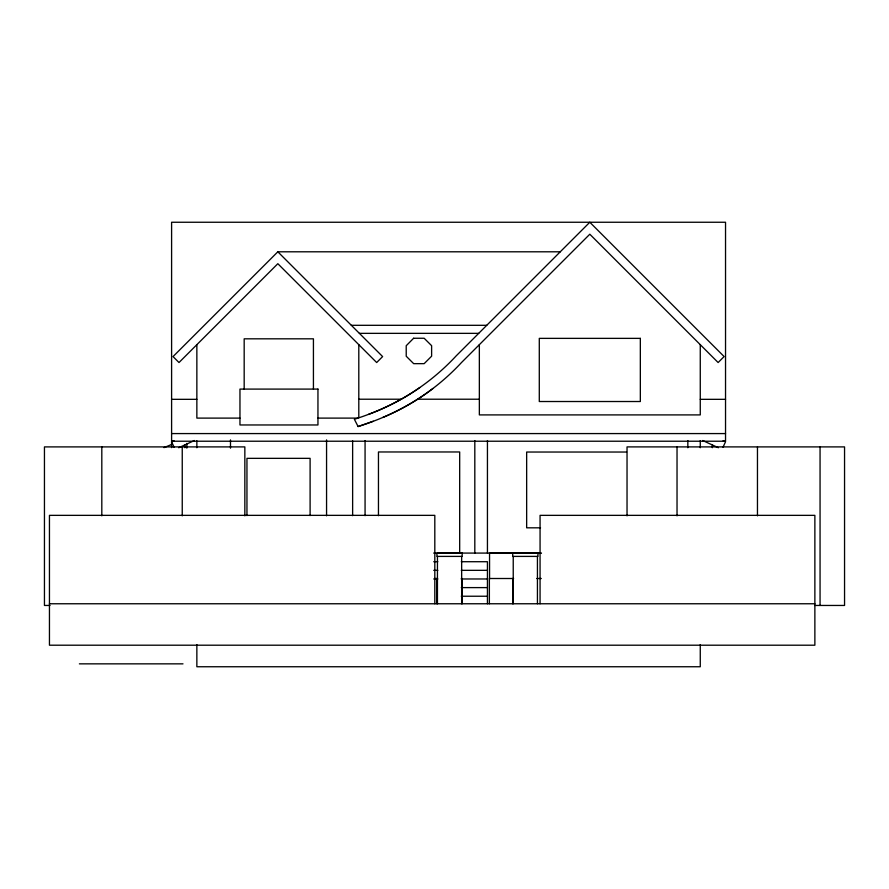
<?xml version="1.0" encoding="UTF-8"?>
<svg xmlns="http://www.w3.org/2000/svg" width="889" height="889" viewBox="0 0 889 889"><rect width="100%" height="100%" fill="white"/><g stroke="black" fill="none" stroke-linecap="round" stroke-linejoin="round"><path stroke-width="1.33" d="M723.024 447.223L725.535 441.755L723.135 440.655M277.835 251.798L173.044 356.578L179 362.534L277.835 263.7L376.669 362.534L382.614 356.578L277.835 251.798L560.259 251.798M432.921 388.493C410.585 405.673 384.915 418.108 358.089 426.542L354.367 419.252C377.581 411.963 399.861 401.528 419.808 387.537M174 440.655L171.588 441.755L174.1 447.223M178.733 447.745L194.447 440.511M163.976 447.634L171.621 444.456M358.089 426.542L373.291 421.23M351.344 325.307L486.75 325.307M359.389 333.353L478.704 333.353M171.599 399.328L196.858 399.328M358.8 399.217L401.15 399.217M417.597 399.217L479.349 399.217M700.265 399.328L725.535 399.328M239.963 418.108L196.858 418.108L196.858 344.676M317.951 418.108L357.7 418.108M171.599 433.576L725.535 433.576M171.599 441.222L725.535 441.222L725.535 222.25L171.599 222.25L171.599 447.634M626.589 452.034L526.655 452.034L526.655 527.822L540.534 527.822M433.654 553.08L541.479 553.08M540.756 553.247L489.55 553.247L489.55 579.195M433.721 561.715L437.844 561.715M461.269 561.715L487.439 561.715L487.439 603.764M433.721 570.338L437.844 570.338M461.269 570.338L487.439 570.338M434.732 578.506L437.444 578.506M461.391 578.506L462.18 578.506L462.18 603.764M513.598 578.506L489.372 578.506L489.372 603.764M536.8 578.506L541.279 578.506M433.721 578.972L437.844 578.972M461.269 578.972L487.439 578.972M461.269 587.607L487.439 587.607M461.269 596.23L487.439 596.23M49.451 603.764L814.869 603.764M49.995 605.453L44.45 605.453L44.45 446.9L244.842 446.9L244.842 515.831M814.613 605.453L844.55 605.453L844.55 446.9L627.034 446.9L627.034 515.831M79.388 663.85L182.99 663.85M702.677 440.511L718.401 447.745M820.058 446.9L820.058 605.453M757.461 446.9L757.461 515.831M712.311 444.945L712.311 447.712M700.265 344.676L700.265 414.907L479.349 414.907L479.349 344.676M700.265 440.566L700.265 447.745M700.265 644.569L700.265 666.75L196.858 666.75L196.858 644.581M687.842 440.566L687.842 447.745M677.029 446.9L677.029 515.831M540.067 603.764L540.067 515.353L814.869 515.353L814.869 645.203L49.451 645.203L49.451 515.353L434.81 515.353L434.81 603.764M537.967 553.247L537.967 556.403L512.709 556.403L512.709 553.247M537.434 556.403L537.434 603.764M513.231 556.403L513.231 603.764M512.709 578.506L512.709 603.764M487.439 440.566L487.439 553.08M474.815 440.566L474.815 553.08M461.658 556.403L461.658 603.764M459.68 553.08L459.68 451.968L378.458 451.968L378.458 515.687M437.444 556.403L437.444 603.764M436.855 578.506L436.855 603.764M365.068 440.566L365.068 515.653M358.8 344.676L358.8 417.719M352.633 440.811L352.633 515.653M326.563 439.899L326.563 515.809M313.428 389.093L313.428 338.82L244.175 338.82L244.175 389.093M310.105 515.564L310.105 458.346L246.953 458.346L246.953 515.564M230.484 439.899L230.484 448.178M196.858 440.788L196.858 447.745M186.846 443.389L186.846 448.145M184.823 444.945L184.823 447.712M182.245 446.9L182.245 515.831M101.813 446.9L101.813 515.831M382.881 417.452A226.851 226.851 0 0 0 461.491 362.534L589.807 234.218L718.134 362.534L724.113 356.556L589.807 222.25L456.179 355.878A226.851 226.851 0 0 1 368.568 414.341M413.629 338.253L406.217 345.721L406.229 356.233L413.674 363.657L424.153 363.657L431.621 356.189L431.621 345.688L424.153 338.253L413.629 338.253M640.336 338.365L539.29 338.365L539.29 401.517L640.336 401.517L640.336 338.365M317.951 389.093L239.963 389.093L239.963 424.964L317.951 424.964L317.951 389.093M462.18 553.247L436.921 553.247L436.921 556.403L462.18 556.403L462.18 553.247"/></g></svg>
